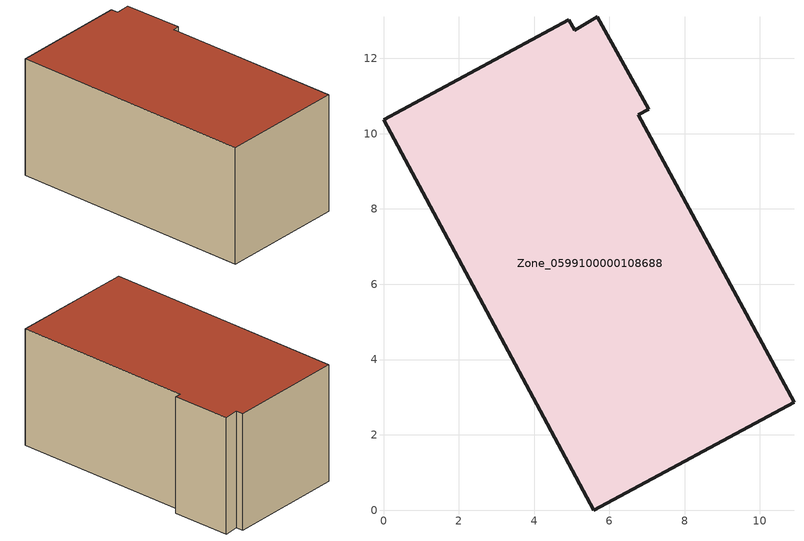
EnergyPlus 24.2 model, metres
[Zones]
Zone_0599100000108688
 floor ground (C_G): 5.09,12.74 5.68,13.1 7.05,10.65 6.77,10.5 10.9,2.87 5.59,0 0,10.37 4.92,13.03 z0
 wall outside (C_F): 5.59,0 10.9,2.87 6.77,10.5 7.05,10.65 5.68,13.1 5.09,12.74 4.92,13.03 0,10.37 5.59,0 z0:5.66
 roof outside (C_R): 7.05,10.65 5.68,13.1 5.09,12.74 4.92,13.03 0,10.37 5.59,0 10.9,2.87 6.77,10.5 z5.66
[BUILDING]
Pand.0599100000108688: North Axis=0; Terrain=City; Loads Convergence Tolerance Value=0.04; Temperature Convergence Tolerance Value=0.4; Solar Distribution=FullExterior; Maximum Number of Warmup Days=25; Minimum Number of Warmup Days=1
[Site:Location]
Rotterdam.The.Hague.AP_ZH_NLD Design_Conditions: Latitude=51.96; Longitude=4.45; Time Zone=1; Elevation=-4.5
[SITE:GROUNDTEMPERATURE:BUILDINGSURFACE]
18, 18, 18, 18, 18, 18, 18, 18, 18, 18, 18, 18
[MATERIAL] Thermal Absorptance=0.9; Solar Absorptance=0.7; Visible Absorptance=0.7
Name | Roughness | Thickness | Conductivity | Density | Specific Heat
G.TI.1946-1964 | MediumSmooth | 0.15 | 1 | 540 | 1210
F.TI.1946-1964 | Rough | 0.3 | 0.857143 | 1920 | 840
R.TI.1946-1964 | MediumRough | 0.2 | 0.277778 | 1500 | 1000
[CONSTRUCTION]
C_G: G.TI.1946-1964
C_F: F.TI.1946-1964
C_R: R.TI.1946-1964
[ZONE]
Zone_0599100000108688: Type=1; Multiplier=1; Ceiling Height=Autocalculate; Volume=Autocalculate; Floor Area=autocalculate; Part of Total Floor Area=Yes
[ZONEINFILTRATION:DESIGNFLOWRATE]
Infil_Zone_0599100000108688: Zone or ZoneList or Space or SpaceList=Zone_0599100000108688; Schedule=AlwaysOn; Design Flow Rate Calculation Method=Flow/Area; Flow Rate per Floor Area=0.003; Constant Term Coefficient=1; Temperature Term Coefficient=0; Velocity Term Coefficient=0; Velocity Squared Term Coefficient=0
[HVACTEMPLATE:ZONE:IDEALLOADSAIRSYSTEM]
Zone_0599100000108688: Maximum Heating Supply Air Temperature=50; Minimum Cooling Supply Air Temperature=13; Maximum Heating Supply Air Humidity Ratio=0.0156; Minimum Cooling Supply Air Humidity Ratio=0.0077; Heating Limit=NoLimit; Cooling Limit=NoLimit; Dehumidification Control Type=ConstantSensibleHeatRatio; Cooling Sensible Heat Ratio=0.7; Dehumidification Setpoint=60; Humidification Control Type=None; Humidification Setpoint=30; Outdoor Air Method=None; Outdoor Air Flow Rate per Person=0.00944; Outdoor Air Flow Rate per Zone Floor Area=0; Outdoor Air Flow Rate per Zone=0; Demand Controlled Ventilation Type=None; Outdoor Air Economizer Type=NoEconomizer; Heat Recovery Type=None; Sensible Heat Recovery Effectiveness=0.7; Latent Heat Recovery Effectiveness=0.65
[ZONECONTROL:THERMOSTAT]
ThermostatControl_Zone_0599100000108688: Zone or ZoneList=Zone_0599100000108688; Control Type Schedule=DualSetpointControlType; Control 1=Thermostat_Zone_0599100000108688; Temperature Difference Between Cutout And Setpoint=0
[THERMOSTATSETPOINT:DUALSETPOINT]
Thermostat_Zone_0599100000108688: Heating Setpoint Temperature Schedule=HeatingSetpoint_Zone_0599100000108688; Cooling Setpoint Temperature Schedule=CoolingSetpoint_Zone_0599100000108688
[SCHEDULE:COMPACT]
HeatingSetpoint_Zone_0599100000108688: Through: 12/31, For: AllDays, Until: 24:00, 21
CoolingSetpoint_Zone_0599100000108688: Through: 12/31, For: AllDays, Until: 24:00, 24
DualSetpointControlType: Through: 12/31, For: AllDays, Until: 24:00, 4
AlwaysOn: Through: 12/31, For: AllDays, Until: 24:00, 1
